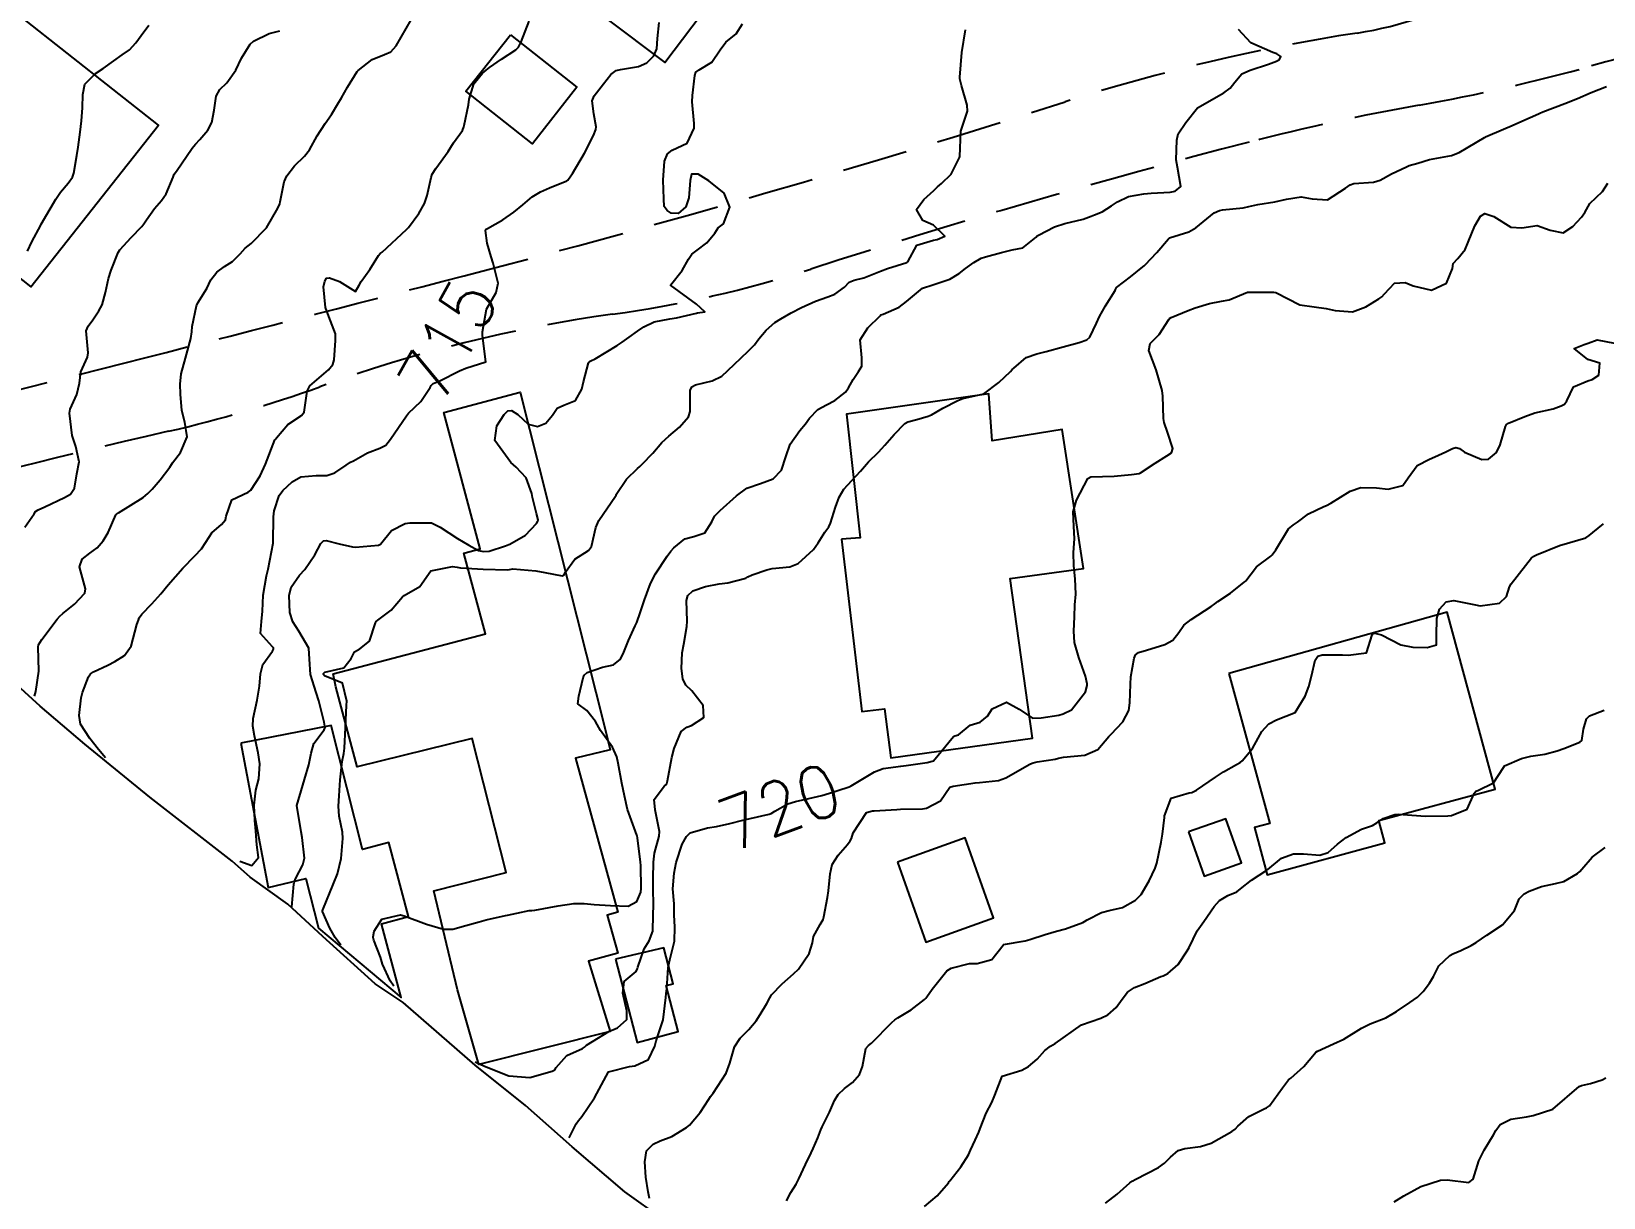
# Model space of a CAD drawing. Header units: metres. Extents: x 298520 to 308411, y 7433745 to 7450750.
# Drawn here: x 301297.3 to 301417.1, y 7442631.5 to 7442720.4 of the extents above; entities that cross this region are included whole.
import ezdxf
from ezdxf.enums import TextEntityAlignment as Align

# ---------------------------------------------------------------- set-up
doc = ezdxf.new("R2010")
doc.units = ezdxf.units.M
doc.header["$LTSCALE"] = 10
doc.linetypes.add('DASHED', pattern=[0.75, 0.5, -0.25])
for name, color, linetype in [('Area', 45, 'Continuous'), ('Cotas', 45, 'Continuous'), ('Curvas de Nivel 1m', 11, 'Continuous'), ('Curvas de Nivel 5m', 15, 'Continuous'), ('Edificações', 30, 'Continuous'), ('Vias Secundárias', 230, 'DASHED')]:
    doc.layers.add(name, color=color, linetype=linetype)
doc.styles.add('Style-STANDARD', font='STANDARD.shx')

msp = doc.modelspace()

# ---------------------------------------------------------------- linework, layer by layer
at = {"layer": 'Area'}
msp.add_polyline3d([(301348.37, 7442627.77, 721.57), (301342.53, 7442631.93, 721.2), (301338.52, 7442635.36, 720.3), (301334.96, 7442638.51, 721.32), (301331.13, 7442641.59, 722.81), (301325.63, 7442646.36, 718.53), (301323.5, 7442647.79, 718.38), (301319.53, 7442651.41, 720.04), (301316.84, 7442653.86, 719.82), (301313.98, 7442655.92, 719.59), (301312.61, 7442657.14, 719.4), (301306.34, 7442662.03, 714.65), (301301.39, 7442666.06, 714.34), (301297.98, 7442668.95, 719.77), (301292.67, 7442673.78, 712.2)], dxfattribs=at)
at = {"layer": 'Curvas de Nivel 1m', "flags": 128}
for points, elevation in [([(301297.01, 7442703.63), (301297.34, 7442704.34), (301298.02, 7442705.62), (301298.03, 7442705.65), (301298.06, 7442705.71), (301299.16, 7442707.6), (301299.53, 7442708.15), (301300.1, 7442708.83), (301300.43, 7442709.27), (301300.55, 7442709.59), (301300.78, 7442710.93), (301300.87, 7442711.58), (301301.03, 7442712.7), (301301.12, 7442713.58), (301301.19, 7442714.57), (301301.22, 7442715.58), (301301.39, 7442716.38), (301302.2, 7442717.18), (301302.78, 7442717.56), (301303.6, 7442718.16), (301304.22, 7442718.6), (301304.77, 7442718.99), (301305.27, 7442719.53), (301305.68, 7442720.09), (301306.25, 7442720.88)], 711), ([(301297.54, 7442669.71), (301297.64, 7442670.08), (301297.86, 7442671.62), (301297.81, 7442673.49), (301297.84, 7442673.62), (301298.11, 7442674.04), (301299.28, 7442675.6), (301299.48, 7442675.82), (301299.71, 7442676.01), (301300.58, 7442676.72), (301301.37, 7442677.57), (301301.42, 7442677.89), (301300.97, 7442679.58), (301301.17, 7442680.16), (301301.76, 7442680.63), (301302.31, 7442681.02), (301302.78, 7442681.56), (301303.15, 7442682.19), (301303.75, 7442683.55), (301303.78, 7442683.58), (301303.8, 7442683.6), (301303.95, 7442683.69), (301305.82, 7442684.87), (301306.18, 7442685.16), (301306.51, 7442685.51), (301307.13, 7442686.21), (301307.85, 7442687.18), (301307.98, 7442687.37), (301308.06, 7442687.5), (301308.67, 7442688.3), (301309.19, 7442689.48), (301309.01, 7442690.61), (301308.78, 7442691.49), (301308.67, 7442692.73), (301308.65, 7442693.49), (301308.72, 7442694.28), (301309.04, 7442695.48), (301309.47, 7442696.99), (301309.54, 7442697.48), (301309.56, 7442697.89), (301309.88, 7442699.47), (301310, 7442699.7), (301310.67, 7442700.8), (301310.98, 7442701.46), (301311.43, 7442702.05), (301312.03, 7442702.46), (301312.64, 7442702.84), (301313.23, 7442703.44), (301313.6, 7442703.88), (301314.05, 7442704.22), (301315.23, 7442705.41), (301316.08, 7442706.91), (301316.23, 7442707.25), (301316.27, 7442707.4), (301316.58, 7442708.92), (301316.78, 7442709.39), (301317.36, 7442710.14), (301318.13, 7442710.88), (301318.51, 7442711.37), (301319.09, 7442712.42), (301319.69, 7442713.36), (301320.17, 7442714.07), (301320.66, 7442714.86), (301320.94, 7442715.34), (301321.4, 7442716.13), (301322.13, 7442717.33), (301322.16, 7442717.37), (301322.2, 7442717.41), (301323.28, 7442718.26), (301324.22, 7442718.64), (301324.7, 7442718.83), (301325.1, 7442719.3), (301326.25, 7442721.28)], 713), ([(301302.95, 7442665.02), (301302.43, 7442665.66), (301301.76, 7442666.49), (301301.06, 7442667.58), (301300.95, 7442668.24), (301301.11, 7442669.58), (301301.2, 7442670.01), (301301.65, 7442671.18), (301301.8, 7442671.42), (301302.05, 7442671.57), (301303.13, 7442672.09), (301303.67, 7442672.36), (301304.39, 7442672.82), (301304.91, 7442673.53), (301305.35, 7442675.18), (301305.46, 7442675.52), (301305.53, 7442675.7), (301305.71, 7442675.96), (301306.49, 7442676.75), (301307.17, 7442677.51), (301307.74, 7442678.2), (301308.84, 7442679.48), (301309.76, 7442680.42), (301310.28, 7442680.95), (301310.61, 7442681.46), (301311.07, 7442682.17), (301311.79, 7442682.8), (301312.09, 7442683.16), (301312.15, 7442683.45), (301312.58, 7442684.68), (301313.82, 7442685.26), (301314.03, 7442685.43), (301314.75, 7442686.51), (301315.14, 7442687.41), (301315.87, 7442689.25), (301315.93, 7442689.34), (301315.99, 7442689.4), (301316.84, 7442690.43), (301317.89, 7442691.12), (301318.1, 7442691.38), (301318.32, 7442692.97), (301318.52, 7442693.37), (301319.94, 7442694.59), (301320.28, 7442695), (301320.37, 7442695.35), (301320.48, 7442696.83), (301320.49, 7442697.34), (301319.98, 7442698.65), (301319.72, 7442699.35), (301319.58, 7442700.93), (301319.66, 7442701.36), (301319.8, 7442701.57), (301320.02, 7442701.62), (301320.78, 7442701.34), (301322.01, 7442700.57), (301322.3, 7442701.04), (301322.45, 7442701.33), (301323.1, 7442702.25), (301323.77, 7442703.31), (301323.9, 7442703.45), (301324.05, 7442703.57), (301325.9, 7442705.28), (301326.06, 7442705.45), (301326.84, 7442706.51), (301327.26, 7442707.27), (301327.48, 7442707.88), (301327.78, 7442709.26), (301327.85, 7442709.52), (301328.12, 7442709.94), (301329.06, 7442711.25), (301329.48, 7442711.9), (301330.16, 7442712.85), (301330.27, 7442713.12), (301330.29, 7442713.23), (301330.61, 7442714.8), (301330.68, 7442715.23), (301331.02, 7442716.39), (301331.69, 7442717.22), (301331.96, 7442717.45), (301332.21, 7442717.65), (301333.14, 7442718.28), (301334.23, 7442719), (301334.34, 7442719.08), (301334.44, 7442719.19), (301334.64, 7442719.59), (301335.24, 7442721.18)], 714), ([(301317.15, 7442653.67), (301317.3, 7442655.38), (301317.33, 7442655.52), (301317.47, 7442655.84), (301318, 7442656.86), (301318.11, 7442657.37), (301317.94, 7442658.94), (301317.87, 7442659.38), (301317.53, 7442661.38), (301318, 7442662.93), (301318.13, 7442663.37), (301318.45, 7442664.49), (301318.62, 7442665.37), (301318.84, 7442666.12), (301319.61, 7442667.16), (301319.68, 7442667.29), (301319.69, 7442667.36), (301319.68, 7442667.43), (301319.62, 7442667.74), (301319.21, 7442669.36), (301319.01, 7442669.99), (301318.57, 7442671.37), (301318.49, 7442672.55), (301318.45, 7442673.37), (301317.7, 7442674.67), (301317.22, 7442675.38), (301317, 7442676.1), (301316.94, 7442677.39), (301317.11, 7442678.02), (301317.75, 7442678.93), (301318.15, 7442679.37), (301318.9, 7442680.49), (301319.37, 7442681.36), (301319.56, 7442681.57), (301319.78, 7442681.59), (301320.76, 7442681.34), (301321.77, 7442681.09), (301322.02, 7442681.08), (301323.77, 7442681.23), (301323.91, 7442681.31), (301324.75, 7442682.34), (301325.8, 7442682.88), (301326.15, 7442682.92), (301327.8, 7442682.92), (301328.45, 7442682.59), (301329.78, 7442681.74), (301330.64, 7442681.23), (301331.38, 7442680.83), (301331.77, 7442680.74), (301332.19, 7442680.78), (301333.45, 7442681.19), (301333.69, 7442681.28), (301333.77, 7442681.31), (301334.96, 7442681.99), (301335.8, 7442682.88), (301335.91, 7442683.05), (301335.92, 7442683.16), (301335.81, 7442683.65), (301335.51, 7442684.86), (301335.45, 7442685.17), (301335.01, 7442686.35), (301334.26, 7442687.18), (301333.85, 7442687.53), (301332.62, 7442689.2), (301332.77, 7442690.32), (301333.33, 7442691.2), (301333.62, 7442691.47), (301333.9, 7442691.49), (301334.39, 7442691.18), (301335.16, 7442690.45), (301335.88, 7442690.28), (301336.51, 7442690.54), (301337.02, 7442691.15), (301337.38, 7442691.67), (301337.9, 7442691.91), (301338.78, 7442692.26), (301339.25, 7442693.13), (301339.38, 7442693.67), (301339.77, 7442695.12), (301339.84, 7442695.22), (301339.94, 7442695.27), (301340.27, 7442695.44), (301341.96, 7442696.44), (301342.34, 7442696.71), (301342.86, 7442697.08), (301343.5, 7442697.55), (301343.98, 7442697.88), (301344.78, 7442698.26), (301345.98, 7442698.48), (301346.47, 7442698.55), (301347.99, 7442698.91), (301348.08, 7442698.93), (301348.63, 7442699.01), (301348, 7442699.6), (301346.01, 7442701.04), (301346.9, 7442702.16), (301347.4, 7442703.03), (301347.65, 7442703.42), (301348.04, 7442703.72), (301348.79, 7442704.27), (301349.41, 7442705.01), (301349.66, 7442705.41), (301350.07, 7442705.73), (301350.55, 7442706.99), (301350.1, 7442708.07), (301348.94, 7442709.01), (301348.12, 7442709.52), (301347.63, 7442709.51), (301347.51, 7442709.03), (301347.42, 7442707.7), (301347.18, 7442707.03), (301346.6, 7442706.51), (301346.08, 7442706.53), (301345.76, 7442706.73), (301345.54, 7442707.05), (301345.5, 7442707.64), (301345.46, 7442709.05), (301345.57, 7442710.49), (301345.79, 7442711.05), (301346.14, 7442711.34), (301347.3, 7442711.87), (301347.83, 7442713.02), (301347.82, 7442713.36), (301347.66, 7442715.03), (301347.7, 7442715.51), (301347.87, 7442717.02), (301347.95, 7442717.28), (301348.21, 7442717.47), (301349.18, 7442718.05), (301349.8, 7442719), (301350.24, 7442719.56), (301351.02, 7442720.21), (301351.51, 7442720.98)], 716), ([(301324.92, 7442647.62), (301324.65, 7442648.02), (301324.07, 7442649.3), (301323.92, 7442649.82), (301323.41, 7442651.13), (301323.35, 7442651.31), (301323.35, 7442651.38), (301323.42, 7442651.81), (301324.01, 7442652.73), (301325.44, 7442653.05), (301325.73, 7442652.98), (301327.43, 7442652.35), (301328.71, 7442651.96), (301329.42, 7442651.96), (301330.41, 7442652.24), (301331.43, 7442652.52), (301331.98, 7442652.66), (301333.44, 7442653), (301333.6, 7442653.03), (301334.31, 7442653.18), (301335.24, 7442653.37), (301335.45, 7442653.39), (301335.69, 7442653.41), (301337.45, 7442653.73), (301338.66, 7442653.92), (301339.45, 7442653.92), (301340.19, 7442653.85), (301341.45, 7442653.76), (301342.8, 7442653.72), (301343.45, 7442654.07), (301343.75, 7442654.77), (301343.78, 7442655.07), (301343.76, 7442656.8), (301343.74, 7442657.07), (301343.51, 7442658.91), (301343.48, 7442659.07), (301343.46, 7442659.13), (301342.74, 7442661.08), (301342.5, 7442662.12), (301342.31, 7442663.08), (301342.04, 7442664.62), (301341.94, 7442665.09), (301341.59, 7442665.82), (301340.68, 7442667.1), (301340.3, 7442667.79), (301339.63, 7442668.62), (301338.96, 7442669.13), (301339.04, 7442669.72), (301339.37, 7442671.12), (301339.45, 7442671.32), (301339.66, 7442671.51), (301340.84, 7442671.92), (301341.67, 7442672.1), (301342.21, 7442672.55), (301342.47, 7442673.08), (301342.82, 7442673.95), (301343.33, 7442675.07), (301343.44, 7442675.34), (301343.71, 7442676.08), (301344.04, 7442677.07), (301344.49, 7442678.31), (301344.88, 7442679.05), (301345.77, 7442680.4), (301346.04, 7442680.77), (301346.28, 7442681.03), (301347.11, 7442681.7), (301347.79, 7442681.89), (301348.63, 7442682.17), (301349.17, 7442683.01), (301349.37, 7442683.44), (301349.81, 7442683.88), (301351.06, 7442684.98), (301351.83, 7442685.57), (301352.87, 7442685.92), (301353.84, 7442686.29), (301354.47, 7442686.94), (301354.82, 7442687.97), (301355.13, 7442688.93), (301355.88, 7442689.98), (301356.31, 7442690.49), (301356.62, 7442690.91), (301357.25, 7442691.56), (301357.91, 7442691.93), (301358.55, 7442692.26), (301359.35, 7442692.89), (301359.59, 7442693.21), (301359.93, 7442693.85), (301360.35, 7442694.46), (301360.6, 7442694.87), (301360.59, 7442695.51), (301360.48, 7442696.87), (301361.05, 7442697.79), (301361.99, 7442698.72), (301362.06, 7442698.78), (301362.24, 7442698.85), (301363.46, 7442699.37), (301364, 7442699.81), (301365.23, 7442700.81), (301366.02, 7442701.08), (301367.3, 7442701.5), (301368.02, 7442701.93), (301368.5, 7442702.31), (301369.13, 7442702.77), (301369.71, 7442703.1), (301370.04, 7442703.21), (301371.26, 7442703.53), (301372.05, 7442703.73), (301372.88, 7442703.89), (301373.88, 7442704.71), (301373.97, 7442704.8), (301374.06, 7442704.86), (301375.28, 7442705.49), (301376.07, 7442705.74), (301377.48, 7442706.07), (301378.08, 7442706.3), (301378.34, 7442706.4), (301378.91, 7442706.65), (301379.63, 7442707.1), (301380.09, 7442707.4), (301380.93, 7442707.8), (301382.1, 7442708.02), (301382.65, 7442708.06), (301384.11, 7442708.14), (301384.48, 7442708.21), (301384.91, 7442708.58), (301384.67, 7442710.04), (301384.56, 7442710.59), (301384.62, 7442712.11), (301384.72, 7442712.58), (301385.29, 7442713.45), (301386.18, 7442714.57), (301388.19, 7442715.72), (301388.67, 7442716.06), (301389.03, 7442716.53), (301389.56, 7442717.17), (301390.21, 7442717.44), (301391.6, 7442717.89), (301392.22, 7442718.13), (301392.45, 7442718.25), (301392.55, 7442718.49), (301392.23, 7442718.69), (301391.93, 7442718.79), (301390.24, 7442719.51), (301389.31, 7442720.53)], 718), ([(301296.8, 7442682.61), (301297.51, 7442683.62), (301297.63, 7442683.79), (301297.81, 7442683.91), (301298.34, 7442684.14), (301299.82, 7442684.85), (301300.28, 7442685.12), (301300.59, 7442685.58), (301300.76, 7442686.66), (301300.94, 7442687.58), (301300.7, 7442688.75), (301300.4, 7442689.58), (301300.2, 7442691.28), (301300.26, 7442691.59), (301300.77, 7442692.72), (301300.97, 7442693.58), (301301.08, 7442694.43), (301301.58, 7442695.57), (301301.63, 7442695.89), (301301.47, 7442697.57), (301301.62, 7442697.93), (301301.98, 7442698.41), (301302.45, 7442699.1), (301302.7, 7442699.56), (301302.95, 7442700.5), (301303.19, 7442701.55), (301303.38, 7442702.19), (301303.92, 7442703.54), (301304.04, 7442703.74), (301304.9, 7442704.69), (301305.71, 7442705.52), (301305.87, 7442705.72), (301306.07, 7442706.02), (301306.69, 7442706.9), (301307.22, 7442707.51), (301307.58, 7442708.02), (301308.11, 7442709.27), (301308.17, 7442709.44), (301308.19, 7442709.5), (301308.37, 7442709.75), (301309.56, 7442711.48), (301309.81, 7442711.8), (301310.14, 7442712.16), (301310.75, 7442712.87), (301311.06, 7442713.46), (301311.23, 7442714.4), (301311.38, 7442715.46), (301311.68, 7442715.97), (301312.19, 7442716.46), (301312.88, 7442717.44), (301313.31, 7442718.34), (301313.99, 7442719.42), (301314.24, 7442719.65), (301315.42, 7442720.23), (301316.24, 7442720.44)], 712), ([(301320.88, 7442650.73), (301320.47, 7442651.31), (301320.05, 7442652.04), (301319.5, 7442653.3), (301319.49, 7442653.36), (301319.51, 7442653.42), (301320.3, 7442655.35), (301320.64, 7442656.18), (301320.91, 7442657.34), (301321.04, 7442658.87), (301321.01, 7442659.34), (301320.77, 7442660.58), (301320.71, 7442661.34), (301320.76, 7442662.13), (301320.84, 7442663.34), (301320.99, 7442664.75), (301321.12, 7442665.34), (301321.18, 7442665.75), (301321.24, 7442667.34), (301321.32, 7442669.03), (301321.34, 7442669.33), (301321.02, 7442670.72), (301319.65, 7442671.27), (301319.58, 7442671.36), (301319.57, 7442671.44), (301319.66, 7442671.56), (301321.11, 7442671.89), (301321.67, 7442672.59), (301321.92, 7442673.09), (301322.33, 7442673.32), (301323.08, 7442673.92), (301323.53, 7442675.31), (301323.59, 7442675.42), (301323.71, 7442675.51), (301324.73, 7442676.28), (301325.59, 7442677.28), (301325.73, 7442677.38), (301326.92, 7442678.09), (301327.75, 7442679.26), (301329.39, 7442679.61), (301329.76, 7442679.56), (301330.02, 7442679.5), (301331.75, 7442679.39), (301333.6, 7442679.34), (301333.75, 7442679.37), (301334, 7442679.43), (301335.75, 7442679.27), (301336.44, 7442679.15), (301337.75, 7442678.89), (301337.91, 7442678.98), (301338, 7442679.14), (301338.73, 7442680.17), (301339.77, 7442680.83), (301340, 7442681.12), (301340.33, 7442682.58), (301340.55, 7442683.11), (301341.82, 7442684.97), (301341.87, 7442685.05), (301341.88, 7442685.09), (301342.67, 7442686.25), (301343.51, 7442687.07), (301343.68, 7442687.23), (301343.85, 7442687.41), (301344.66, 7442688.25), (301345.35, 7442689.05), (301345.88, 7442689.55), (301346.7, 7442690.22), (301347.4, 7442691.02), (301347.51, 7442691.42), (301347.52, 7442693.02), (301347.65, 7442693.3), (301347.93, 7442693.44), (301349.19, 7442693.75), (301349.93, 7442694.12), (301350.86, 7442694.99), (301351.95, 7442696.01), (301352.42, 7442696.5), (301352.76, 7442696.96), (301353.31, 7442697.62), (301353.98, 7442698.19), (301354.44, 7442698.49), (301355.22, 7442698.93), (301356, 7442699.34), (301357.07, 7442699.84), (301358.01, 7442700.15), (301358.55, 7442700.35), (301359.28, 7442700.89), (301359.63, 7442701.27), (301360.02, 7442701.42), (301360.76, 7442701.6), (301362.03, 7442702.11), (301362.56, 7442702.31), (301364.03, 7442702.77), (301364.11, 7442702.83), (301364.79, 7442704.09), (301366.06, 7442704.47), (301366.34, 7442704.52), (301366.92, 7442704.79), (301366.07, 7442705.63), (301365.24, 7442705.98), (301364.78, 7442706.82), (301365.34, 7442707.57), (301366.1, 7442708.27), (301366.36, 7442708.54), (301366.68, 7442708.79), (301367.41, 7442709.5), (301368.05, 7442710.78), (301368.07, 7442710.85), (301368.15, 7442712.78), (301368.65, 7442714.3), (301368.63, 7442714.78), (301368.2, 7442716.28), (301368.08, 7442716.78), (301368.08, 7442716.91), (301368.23, 7442718.78), (301368.51, 7442720.52)], 717), ([(301331.14, 7442641.84), (301331.84, 7442641.52), (301333.7, 7442640.78), (301335.29, 7442640.64), (301336.99, 7442641.14), (301337.2, 7442641.24), (301337.3, 7442641.41), (301338.11, 7442642.33), (301339.32, 7442642.87), (301339.47, 7442642.97), (301339.62, 7442643.12), (301341.33, 7442644.16), (301341.99, 7442644.43), (301342.69, 7442645.08), (301342.7, 7442645.73), (301342.38, 7442647.08), (301342.49, 7442647.97), (301343.39, 7442648.72), (301343.51, 7442648.95), (301343.53, 7442649.07), (301344, 7442650.47), (301344.39, 7442651.06), (301344.68, 7442651.8), (301344.7, 7442653.06), (301344.72, 7442653.79), (301344.71, 7442655.06), (301344.71, 7442655.83), (301344.73, 7442657.06), (301344.8, 7442657.76), (301345.15, 7442659.05), (301345.18, 7442659.39), (301344.86, 7442661.06), (301344.77, 7442661.83), (301345.56, 7442662.88), (301345.66, 7442662.95), (301345.73, 7442663.05), (301345.78, 7442663.26), (301346.13, 7442665.04), (301346.29, 7442665.74), (301346.84, 7442667.03), (301347.27, 7442667.36), (301347.61, 7442667.49), (301348.55, 7442668.08), (301348.52, 7442669.01), (301347.64, 7442670.12), (301347.19, 7442670.56), (301346.96, 7442671.03), (301346.85, 7442671.84), (301346.92, 7442673.03), (301347.04, 7442673.68), (301347.27, 7442675.02), (301347.29, 7442675.44), (301347.25, 7442677.02), (301347.35, 7442677.4), (301347.73, 7442677.74), (301348.68, 7442678.07), (301349.74, 7442678.27), (301350.39, 7442678.35), (301351.75, 7442678.72), (301351.91, 7442678.81), (301352.24, 7442678.97), (301353.36, 7442679.35), (301353.76, 7442679.45), (301355.11, 7442679.59), (301355.76, 7442679.82), (301356.93, 7442680.91), (301357.27, 7442681.41), (301357.79, 7442682.21), (301358.08, 7442682.62), (301358.21, 7442682.9), (301358.59, 7442684.12), (301358.88, 7442684.89), (301359.22, 7442685.49), (301359.84, 7442686.16), (301360.49, 7442686.87), (301361.12, 7442687.59), (301361.87, 7442688.33), (301362.12, 7442688.59), (301362.35, 7442688.85), (301363.06, 7442689.66), (301363.89, 7442690.5), (301364.1, 7442690.62), (301364.8, 7442690.82), (301365.65, 7442691.06), (301365.9, 7442691.17), (301366.77, 7442691.67), (301367.91, 7442692.26), (301368.29, 7442692.4), (301369.91, 7442692.76), (301371.04, 7442693.63), (301371.94, 7442694.48), (301372.06, 7442694.61), (301372.18, 7442694.73), (301373.12, 7442695.54), (301373.95, 7442695.82), (301374.66, 7442696), (301375.96, 7442696.36), (301377.17, 7442696.67), (301377.75, 7442696.88), (301377.97, 7442697.08), (301378.48, 7442698.16), (301378.71, 7442698.65), (301379.17, 7442699.48), (301379.9, 7442700.64), (301379.93, 7442700.72), (301380.02, 7442700.86), (301381.09, 7442701.69), (301382.03, 7442702.44), (301382.12, 7442702.52), (301382.2, 7442702.61), (301383.1, 7442703.55), (301383.98, 7442704.59), (301384.03, 7442704.63), (301384.06, 7442704.65), (301385.53, 7442705.12), (301386.07, 7442705.42), (301387.47, 7442706.55), (301387.87, 7442706.75), (301388.09, 7442706.8), (301389.67, 7442706.95), (301390.09, 7442707.04), (301390.78, 7442707.2), (301392.09, 7442707.41), (301392.96, 7442707.61), (301394.1, 7442707.79), (301394.93, 7442707.62), (301396.09, 7442707.56), (301397.48, 7442708.43), (301397.83, 7442708.7), (301398.11, 7442708.8), (301399.6, 7442708.91), (301400.11, 7442709.06), (301400.98, 7442709.53), (301402.13, 7442710.08), (301402.33, 7442710.16), (301402.99, 7442710.36), (301403.86, 7442710.63), (301404.14, 7442710.69), (301405.54, 7442710.94), (301406.14, 7442711.16), (301408.06, 7442712.3), (301408.12, 7442712.34), (301408.15, 7442712.36), (301409.5, 7442712.95), (301410.17, 7442713.23), (301410.9, 7442713.55), (301412.18, 7442714.12), (301412.28, 7442714.16), (301412.5, 7442714.26), (301414.19, 7442714.89), (301415.14, 7442715.28), (301416.2, 7442715.74), (301417.35, 7442716.19)], 719), ([(301344.42, 7442631.43), (301344.31, 7442631.93), (301344.15, 7442633.06), (301344.05, 7442634.23), (301344.18, 7442635.06), (301344.7, 7442635.58), (301345.23, 7442635.81), (301346.13, 7442636.15), (301347.25, 7442636.85), (301347.35, 7442636.92), (301347.46, 7442637.02), (301348.29, 7442637.99), (301348.95, 7442639), (301349.08, 7442639.2), (301349.28, 7442639.46), (301350.27, 7442640.99), (301350.54, 7442641.75), (301350.89, 7442642.98), (301351.33, 7442643.66), (301351.98, 7442644.32), (301352.54, 7442644.96), (301352.85, 7442645.46), (301353.36, 7442646.3), (301353.59, 7442646.73), (301353.72, 7442646.95), (301354.54, 7442647.78), (301355.39, 7442648.56), (301355.78, 7442648.92), (301356.58, 7442650.09), (301356.85, 7442650.91), (301356.93, 7442651.39), (301357.43, 7442652.32), (301357.65, 7442652.69), (301357.71, 7442652.9), (301357.99, 7442654.36), (301358.07, 7442654.89), (301358.18, 7442656.18), (301358.35, 7442656.89), (301358.79, 7442657.6), (301359.51, 7442658.42), (301359.71, 7442658.68), (301359.81, 7442658.88), (301359.93, 7442659.29), (301360.95, 7442660.86), (301361.42, 7442660.97), (301361.53, 7442660.98), (301363.28, 7442661.08), (301363.54, 7442661.1), (301365.22, 7442661.13), (301365.54, 7442661.17), (301366.6, 7442661.74), (301367.3, 7442662.78), (301367.56, 7442662.87), (301369.23, 7442663.1), (301369.57, 7442663.14), (301371.01, 7442663.3), (301371.57, 7442663.5), (301373.4, 7442664.53), (301373.58, 7442664.61), (301373.66, 7442664.63), (301373.96, 7442664.71), (301375.35, 7442664.92), (301375.59, 7442664.98), (301375.98, 7442665.08), (301377.59, 7442665.23), (301378.6, 7442665.65), (301379.44, 7442666.64), (301379.51, 7442666.73), (301379.61, 7442666.81), (301380.5, 7442667.75), (301380.95, 7442668.63), (301381.04, 7442669.22), (301381.07, 7442670.63), (301381.1, 7442671.19), (301381.36, 7442672.62), (301381.45, 7442672.86), (301381.69, 7442673.04), (301382.3, 7442673.22), (301383.69, 7442673.66), (301384.3, 7442673.98), (301384.76, 7442674.58), (301385.15, 7442675.14), (301385.71, 7442675.57), (301387.24, 7442676.55), (301387.51, 7442676.76), (301387.73, 7442676.93), (301388.7, 7442677.57), (301389.75, 7442678.4), (301389.82, 7442678.46), (301389.87, 7442678.52), (301390.68, 7442679.59), (301391.77, 7442680.39), (301391.89, 7442680.5), (301392.16, 7442680.87), (301393.13, 7442682.48), (301393.5, 7442682.77), (301393.8, 7442682.98), (301394.66, 7442683.61), (301395.82, 7442684.18), (301396.01, 7442684.26), (301396.36, 7442684.44), (301397.83, 7442685.35), (301398.63, 7442685.62), (301399.83, 7442685.61), (301400.72, 7442685.5), (301401.84, 7442685.79), (301402.24, 7442686.37), (301402.93, 7442687.29), (301403.86, 7442687.79), (301404.27, 7442687.95), (301405.11, 7442688.34), (301405.62, 7442688.59), (301405.88, 7442688.68), (301406.15, 7442688.6), (301406.54, 7442688.32), (301407.86, 7442687.77), (301408.38, 7442687.78), (301408.99, 7442688.29), (301409.27, 7442688.89), (301409.66, 7442690.28), (301409.74, 7442690.44), (301409.9, 7442690.53), (301411.13, 7442691.04), (301411.9, 7442691.31), (301413.3, 7442691.63), (301413.91, 7442691.86), (301414.15, 7442691.99), (301414.33, 7442692.23), (301414.84, 7442693.31), (301415.94, 7442693.76), (301416.28, 7442693.86), (301416.79, 7442694.2), (301416.85, 7442695.09), (301415.95, 7442695.39), (301414.91, 7442696.22), (301415.66, 7442696.52), (301415.97, 7442696.63), (301416.66, 7442696.89), (301417.97, 7442696.62)], 721), ([(301354.87, 7442631.24), (301355.19, 7442631.88), (301355.59, 7442632.53), (301355.81, 7442632.92), (301356.31, 7442634.01), (301356.73, 7442634.91), (301356.89, 7442635.24), (301357.24, 7442636.05), (301357.48, 7442636.67), (301357.58, 7442636.9), (301358.14, 7442638.02), (301358.53, 7442638.89), (301358.81, 7442639.35), (301359.28, 7442639.8), (301359.89, 7442640.27), (301360.43, 7442640.87), (301360.66, 7442641.5), (301360.91, 7442642.86), (301361.1, 7442643.08), (301361.33, 7442643.27), (301362.9, 7442644.84), (301363.13, 7442645.05), (301363.35, 7442645.21), (301364.37, 7442645.81), (301365.37, 7442646.59), (301365.48, 7442646.7), (301365.55, 7442646.81), (301365.97, 7442647.39), (301367.08, 7442648.78), (301367.4, 7442648.99), (301368.81, 7442649.35), (301369.4, 7442649.35), (301370.51, 7442649.64), (301371.37, 7442650.74), (301371.39, 7442650.77), (301371.41, 7442650.78), (301373.06, 7442651.07), (301373.42, 7442651.16), (301374.57, 7442651.56), (301375.43, 7442651.8), (301376.13, 7442651.98), (301377.44, 7442652.47), (301377.57, 7442652.53), (301377.79, 7442652.66), (301378.86, 7442653.23), (301379.45, 7442653.37), (301380.47, 7442653.62), (301381.46, 7442654.16), (301381.89, 7442654.61), (301382.51, 7442655.65), (301382.97, 7442656.6), (301383.1, 7442656.99), (301383.43, 7442658.59), (301383.52, 7442659.19), (301383.66, 7442660.46), (301383.67, 7442660.59), (301384.19, 7442661.94), (301385.56, 7442662.35), (301385.75, 7442662.38), (301386.12, 7442662.56), (301387.57, 7442663.55), (301388.16, 7442663.95), (301389.16, 7442664.52), (301389.44, 7442664.67), (301389.59, 7442664.79), (301390.38, 7442665.73), (301390.82, 7442666.51), (301391.09, 7442667.03), (301391.62, 7442667.61), (301392.2, 7442667.92), (301393.63, 7442668.47), (301394.4, 7442669.71), (301394.68, 7442670.46), (301394.88, 7442671.24), (301395.16, 7442672.46), (301395.36, 7442672.77), (301395.68, 7442672.87), (301397.24, 7442672.87), (301397.68, 7442672.85), (301399.07, 7442673.01), (301399.49, 7442674.4), (301399.58, 7442674.52), (301399.7, 7442674.53), (301400.21, 7442674.39), (301401.69, 7442673.62), (301402.6, 7442673.46), (301403.69, 7442673.44), (301404.41, 7442673.63), (301404.4, 7442674.34), (301404.42, 7442675.64), (301404.64, 7442676.34), (301405.15, 7442676.91), (301405.73, 7442677.01), (301407.37, 7442676.67), (301407.73, 7442676.61), (301409.2, 7442676.82), (301409.74, 7442677.31), (301409.97, 7442678.05), (301410.09, 7442678.28), (301411.18, 7442679.67), (301411.65, 7442680.26), (301411.71, 7442680.32), (301411.77, 7442680.37), (301412.02, 7442680.5), (301413.78, 7442681.21), (301414.57, 7442681.43), (301415.79, 7442681.8), (301416.03, 7442681.97), (301416.32, 7442682.2), (301417.14, 7442682.86)], 722), ([(301365.37, 7442630.81), (301366.34, 7442631.64), (301367.2, 7442632.63), (301367.26, 7442632.72), (301367.3, 7442632.78), (301368.14, 7442633.84), (301368.73, 7442634.76), (301368.89, 7442635.1), (301369.24, 7442635.87), (301369.52, 7442636.49), (301369.61, 7442636.76), (301370.08, 7442637.93), (301370.5, 7442638.75), (301370.73, 7442639.3), (301371.29, 7442640.74), (301372.81, 7442641.2), (301373.3, 7442641.48), (301373.96, 7442642.06), (301374.56, 7442642.7), (301374.98, 7442643.04), (301375.33, 7442643.25), (301377.34, 7442644.66), (301378.83, 7442645.17), (301379.35, 7442645.43), (301380, 7442645.99), (301380.45, 7442646.63), (301380.84, 7442647.16), (301381.38, 7442647.51), (301382.18, 7442647.81), (301383.39, 7442648.34), (301383.57, 7442648.41), (301383.93, 7442648.58), (301384.71, 7442649.27), (301385.41, 7442650.31), (301385.55, 7442650.57), (301386.17, 7442651.82), (301386.68, 7442652.55), (301387.45, 7442653.68), (301387.87, 7442654.13), (301388.49, 7442654.53), (301389.18, 7442654.81), (301389.47, 7442655.02), (301390.3, 7442655.69), (301391.48, 7442656.45), (301391.56, 7442656.5), (301392.6, 7442657.38), (301393.5, 7442657.71), (301394.27, 7442657.7), (301395.5, 7442657.6), (301396.14, 7442657.81), (301396.85, 7442658.44), (301397.52, 7442658.94), (301398.68, 7442659.57), (301399.53, 7442659.85), (301399.86, 7442660.06), (301400.34, 7442660.39), (301401.22, 7442660.7), (301401.54, 7442660.72), (301401.87, 7442660.7), (301403.54, 7442660.58), (301405.27, 7442660.6), (301405.54, 7442660.62), (301406.75, 7442661.11), (301407.27, 7442662.31), (301407.39, 7442662.47), (301407.56, 7442662.53), (301408.76, 7442663.1), (301409.5, 7442664.28), (301409.58, 7442664.4), (301410.89, 7442664.97), (301411.59, 7442665.15), (301412.66, 7442665.31), (301413.6, 7442665.54), (301414.1, 7442665.73), (301415.34, 7442666.21), (301415.48, 7442666.33), (301415.62, 7442667.21), (301415.84, 7442667.99), (301416.06, 7442668.21), (301417.19, 7442668.64)], 723), ([(301379.18, 7442631.06), (301380.06, 7442631.76), (301381.02, 7442632.62), (301381.12, 7442632.7), (301381.2, 7442632.75), (301381.48, 7442632.89), (301383.21, 7442633.79), (301383.68, 7442634.12), (301384.13, 7442634.58), (301384.72, 7442635.09), (301385.23, 7442635.23), (301386.41, 7442635.38), (301387.23, 7442635.64), (301388.8, 7442636.53), (301389.05, 7442636.72), (301389.25, 7442636.94), (301390.09, 7442637.69), (301391.27, 7442638.26), (301391.44, 7442638.33), (301391.67, 7442638.49), (301392.67, 7442639.86), (301393.13, 7442640.47), (301393.22, 7442640.55), (301393.29, 7442640.59), (301394.28, 7442641.48), (301395.11, 7442642.45), (301395.2, 7442642.57), (301395.33, 7442642.67), (301396.56, 7442643.21), (301397.33, 7442643.57), (301398.69, 7442644.41), (301399.35, 7442644.75), (301400.53, 7442645.21), (301401.36, 7442645.68), (301402.38, 7442646.36), (301402.96, 7442646.77), (301403.38, 7442647.21), (301403.88, 7442647.85), (301404.17, 7442648.34), (301404.58, 7442649.16), (301405.41, 7442649.94), (301405.66, 7442650.07), (301406.25, 7442650.32), (301407.04, 7442650.7), (301407.42, 7442650.93), (301408.23, 7442651.5), (301409.44, 7442652.28), (301410.34, 7442653.38), (301410.7, 7442654.27), (301411.08, 7442654.65), (301411.47, 7442654.85), (301412.42, 7442655.2), (301413.47, 7442655.43), (301414.1, 7442655.6), (301415.15, 7442656.21), (301415.34, 7442656.36), (301415.49, 7442656.53), (301416.26, 7442657.44), (301417.25, 7442658.19)], 724)]:
    msp.add_lwpolyline(points, dxfattribs=dict(at, elevation=elevation))
at = {"layer": 'Curvas de Nivel 5m', "flags": 128}
for points, elevation in [([(301313.19, 7442657.14), (301314.11, 7442656.8), (301314.62, 7442657.41), (301314.48, 7442658.39), (301314.4, 7442659.42), (301314.34, 7442660.23), (301314.28, 7442661.42), (301314.42, 7442662.55), (301314.63, 7442663.41), (301314.71, 7442664.55), (301314.6, 7442665.41), (301314.32, 7442666.7), (301314.19, 7442667.42), (301314.22, 7442668.02), (301314.51, 7442669.42), (301314.7, 7442670.47), (301314.76, 7442671.41), (301314.94, 7442672.13), (301315.68, 7442673.15), (301315.77, 7442673.31), (301315.76, 7442673.4), (301315.68, 7442673.49), (301314.78, 7442674.5), (301314.84, 7442675.41), (301314.93, 7442676.2), (301314.97, 7442677.41), (301315.23, 7442678.89), (301315.35, 7442679.41), (301315.74, 7442681.37), (301315.74, 7442681.4), (301315.74, 7442681.43), (301315.75, 7442683.4), (301315.81, 7442683.84), (301316.2, 7442685.01), (301316.46, 7442685.39), (301317.17, 7442686.05), (301317.83, 7442686.45), (301319.02, 7442686.55), (301319.83, 7442686.53), (301320.43, 7442686.75), (301321.3, 7442687.34), (301321.63, 7442687.55), (301321.85, 7442687.67), (301322.92, 7442688.26), (301323.86, 7442688.62), (301324.31, 7442688.85), (301324.67, 7442689.3), (301325.89, 7442691.1), (301325.97, 7442691.2), (301326.05, 7442691.28), (301327, 7442692.18), (301327.71, 7442693.26), (301327.78, 7442693.41), (301327.93, 7442693.54), (301328.44, 7442693.76), (301329.94, 7442694.52), (301330.43, 7442694.73), (301331.94, 7442695.21), (301331.68, 7442697.21), (301331.7, 7442697.48), (301331.99, 7442699.21), (301332.72, 7442700.49), (301332.89, 7442701.2), (301332.51, 7442702.73), (301332.35, 7442703.21), (301332.05, 7442704.24), (301331.91, 7442705.21), (301331.97, 7442705.31), (301332.06, 7442705.37), (301333.23, 7442706.04), (301334.08, 7442706.61), (301334.77, 7442707.18), (301335.48, 7442707.79), (301336.1, 7442708.17), (301336.8, 7442708.46), (301338.11, 7442709), (301338.19, 7442709.06), (301338.25, 7442709.14), (301338.55, 7442709.57), (301339.47, 7442711.12), (301340.15, 7442712.45), (301340.34, 7442712.92), (301340.36, 7442713.11), (301340.17, 7442714.11), (301340.05, 7442715.11), (301340.19, 7442715.48), (301340.9, 7442716.4), (301341.48, 7442717.1), (301341.88, 7442717.42), (301342.21, 7442717.5), (301343.57, 7442717.72), (301344.22, 7442718), (301344.76, 7442718.53), (301344.98, 7442719.06), (301345.02, 7442719.84), (301345.16, 7442721.06)], 715), ([(301338.3, 7442636.06), (301338.82, 7442637.12), (301339, 7442637.38), (301339.26, 7442637.69), (301340.22, 7442639.11), (301341.29, 7442641.09), (301342.89, 7442641.49), (301343.3, 7442641.55), (301344.35, 7442642.02), (301344.83, 7442643.05), (301344.93, 7442643.45), (301345.34, 7442644.67), (301345.45, 7442645.05), (301345.67, 7442646.74), (301345.7, 7442647.05), (301345.73, 7442647.4), (301345.83, 7442649.04), (301345.96, 7442649.61), (301346.33, 7442651.04), (301346.35, 7442652.12), (301346.3, 7442653.04), (301346.29, 7442653.88), (301346.2, 7442655.04), (301346.29, 7442656.23), (301346.46, 7442657.04), (301346.91, 7442658.43), (301347.23, 7442659.02), (301347.52, 7442659.29), (301348.85, 7442659.68), (301349.52, 7442659.79), (301350.54, 7442660), (301351.53, 7442660.26), (301352.1, 7442660.39), (301353.53, 7442660.72), (301353.7, 7442660.78), (301353.98, 7442660.95), (301354.96, 7442661.52), (301355.54, 7442661.69), (301356.55, 7442661.91), (301357.55, 7442662.15), (301358.13, 7442662.32), (301359.56, 7442662.77), (301359.64, 7442662.8), (301359.79, 7442662.88), (301361.57, 7442663.96), (301362.22, 7442664.2), (301363.58, 7442664.39), (301363.97, 7442664.43), (301365.58, 7442664.67), (301366.07, 7442664.8), (301367.6, 7442666.64), (301367.7, 7442666.69), (301367.97, 7442666.78), (301368.86, 7442667.52), (301369.62, 7442667.73), (301370.19, 7442668.19), (301370.54, 7442668.75), (301371.64, 7442669.26), (301372.59, 7442668.72), (301373.62, 7442668.04), (301374.27, 7442668.06), (301375.63, 7442668.27), (301375.96, 7442668.36), (301376.59, 7442668.68), (301377.65, 7442670.06), (301377.77, 7442670.54), (301377.77, 7442670.66), (301377.66, 7442671.25), (301377.15, 7442672.67), (301376.82, 7442673.8), (301376.77, 7442674.67), (301376.8, 7442675.76), (301376.85, 7442676.67), (301376.91, 7442677.5), (301376.87, 7442678.67), (301376.75, 7442679.66), (301376.73, 7442680.68), (301376.82, 7442681.71), (301376.77, 7442682.68), (301376.71, 7442683.77), (301376.96, 7442684.67), (301377.84, 7442686.32), (301378.06, 7442686.44), (301379.84, 7442686.48), (301381.16, 7442686.62), (301381.75, 7442686.7), (301381.84, 7442686.75), (301382.97, 7442687.49), (301383.86, 7442688.03), (301384.2, 7442688.26), (301384.32, 7442688.59), (301383.89, 7442689.85), (301383.64, 7442690.59), (301383.6, 7442690.89), (301383.55, 7442692.59), (301383.5, 7442693.02), (301383.04, 7442694.6), (301382.48, 7442696.08), (301382.58, 7442696.6), (301383.27, 7442697.3), (301383.99, 7442698.42), (301384.06, 7442698.52), (301384.19, 7442698.59), (301385.47, 7442699.11), (301386, 7442699.32), (301387.11, 7442699.66), (301388.01, 7442699.83), (301388.6, 7442699.94), (301390.01, 7442700.52), (301392.01, 7442700.52), (301392.16, 7442700.49), (301394, 7442699.54), (301395.07, 7442699.39), (301396, 7442699.26), (301396.67, 7442699.11), (301398, 7442699.02), (301399.03, 7442699.39), (301400.01, 7442700.01), (301400.24, 7442700.17), (301400.44, 7442700.4), (301401.21, 7442701.2), (301402.02, 7442701.26), (301402.63, 7442700.99), (301404.02, 7442700.66), (301405.16, 7442701.2), (301405.62, 7442702.33), (301405.68, 7442702.7), (301406.04, 7442703.07), (301406.6, 7442703.77), (301406.81, 7442704.32), (301407.32, 7442705.56), (301407.75, 7442706.3), (301408.08, 7442706.51), (301408.77, 7442706.29), (301410.07, 7442705.48), (301410.91, 7442705.43), (301412.08, 7442705.6), (301413.07, 7442705.24), (301414.07, 7442705.05), (301414.79, 7442705.51), (301415.46, 7442706.22), (301415.71, 7442706.59), (301416.09, 7442707.27), (301417.06, 7442708.2), (301417.47, 7442708.83)], 720), ([(301401.18, 7442631.16), (301401.92, 7442631.64), (301403.2, 7442632.35), (301404.72, 7442632.83), (301405.21, 7442632.85), (301406.87, 7442632.65), (301407.21, 7442632.9), (301407.64, 7442634.3), (301408.03, 7442635.1), (301408.75, 7442636.29), (301408.92, 7442636.61), (301409.25, 7442637.07), (301410.06, 7442637.47), (301411.26, 7442637.66), (301411.77, 7442637.75), (301413.27, 7442638.24), (301415.29, 7442639.96), (301415.46, 7442640.04), (301416.14, 7442640.2), (301417.02, 7442640.47), (301417.3, 7442640.62)], 725)]:
    msp.add_lwpolyline(points, dxfattribs=dict(at, elevation=elevation))
at = {"layer": 'Edificações'}
for points in [[(301343.37, 7442733.44), (301336.48, 7442724.89), (301345.58, 7442718.03), (301350.33, 7442724.33), (301352.25, 7442722.88), (301353.65, 7442724.93), (301351.92, 7442726.1), (301352.33, 7442726.7), (301350.98, 7442727.61), (301351.79, 7442728.58), (301349.38, 7442730.57), (301348.48, 7442729.48)], [(301293.04, 7442724.24), (301288.25, 7442718.06), (301293.39, 7442714.14), (301288.56, 7442707.79), (301297.25, 7442700.92), (301306.99, 7442713.24)], [(301333.83, 7442720.14), (301338.89, 7442716.14), (301335.49, 7442711.83), (301330.42, 7442715.84)], [(301320.31, 7442671.41), (301331.91, 7442674.47), (301330.26, 7442680.62), (301331.52, 7442680.96), (301328.73, 7442691.33), (301334.57, 7442692.9), (301341.04, 7442667.2), (301341.42, 7442665.64), (301338.77, 7442664.98), (301342, 7442653.26), (301341.19, 7442653.03), (301342, 7442650.12), (301339.77, 7442649.51), (301341.42, 7442644.16), (301331.41, 7442641.63), (301329.78, 7442647.34), (301327.98, 7442654.87), (301333.49, 7442656.28), (301330.89, 7442666.5), (301322.14, 7442664.32), (301320.52, 7442670.43)], [(301359.05, 7442681.68), (301360.6, 7442668.55), (301362.34, 7442668.75), (301362.82, 7442665.01), (301373.6, 7442666.51), (301371.92, 7442678.69), (301377.49, 7442679.46), (301375.86, 7442690.04), (301370.53, 7442689.17), (301370.29, 7442692.76), (301359.44, 7442691.22), (301360.47, 7442681.78)], [(301388.58, 7442671.45), (301391.69, 7442660.01), (301390.54, 7442659.7), (301391.51, 7442656.1), (301400.47, 7442658.55), (301400.01, 7442660.25), (301408.87, 7442662.64), (301405.23, 7442676.13)], [(301313.27, 7442666.13), (301315.34, 7442655.14), (301318.23, 7442655.82), (301319.19, 7442652.04), (301325.49, 7442646.75), (301323.98, 7442652.36), (301326.04, 7442652.92), (301324.56, 7442658.57), (301322.53, 7442658.03), (301320.16, 7442667.48)], [(301385.49, 7442659.37), (301386.69, 7442655.99), (301389.54, 7442657.01), (301388.34, 7442660.38)], [(301363.32, 7442657.07), (301365.49, 7442650.97), (301370.65, 7442652.81), (301368.48, 7442658.91)], [(301341.82, 7442649.67), (301343.47, 7442643.33), (301346.6, 7442644.15), (301345.69, 7442647.66), (301345.69, 7442647.66), (301346.23, 7442647.8), (301345.51, 7442650.53)]]:
    msp.add_lwpolyline(points, close=True, dxfattribs=at)
at = {"layer": 'Vias Secundárias'}
for points in [[(301465.55, 7442973.32, 0), (301478.59, 7442967.28, -0.011668)], [(301286.4, 7442690.54), (301304.34, 7442695.1, 0.00115), (301330.3, 7442701.77, 0.013999), (301376.1, 7442715.02, -0.039145), (301398.36, 7442720.27, 0.089471), (301407.98, 7442723.59, 0.318952), (301411.4, 7442730.79, 0.146741), (301405.06, 7442743.41, 0.044961), (301397.66, 7442749.95), (301356.88, 7442784.18), (301350.05, 7442789.56, 0.002704), (301339.14, 7442798.04, 0.047734), (301332.62, 7442802.13, -0.053992), (301327.08, 7442805.71, -0.015181), (301316.37, 7442814.93, 0.047014), (301304.24, 7442824.11, -0.030471), (301292.61, 7442832.32, 0.002991)]]:
    msp.add_lwpolyline(points, format="xyb", dxfattribs=at)
at = {"layer": 'Vias Secundárias', "elevation": 697.38}
msp.add_lwpolyline([(301296.1, 7442837.07, -0.035453), (301316.54, 7442820.01), (301355.98, 7442789.61), (301408.82, 7442748.93), (301414.56, 7442743.49), (301425.44, 7442736.57, 0.042069), (301434.53, 7442731.82, 0.195313), (301438.4, 7442731.77, -0.020573), (301444.44, 7442733.85, -0.015912), (301453.64, 7442736.29, -0.015586), (301476.58, 7442740.85, -0.005741), (301485.1, 7442742.17), (301487.46, 7442735.55), (301462.51, 7442729.52), (301433.73, 7442722.38, 0.007082), (301416.22, 7442717.76, -0.023813), (301403.08, 7442714.77, 0.01902), (301390.12, 7442711.95, 0.014671), (301356.72, 7442702.28, -0.043473), (301341.59, 7442698.83, 0.052608), (301319.3, 7442693.31, -0.030434), (301307.76, 7442689.91, 0.010626), (301280.74, 7442683.09)], format="xyb", dxfattribs=at)

# ---------------------------------------------------------------- texts
at = {"layer": 'Cotas', "style": 'Style-STANDARD'}
for s, rotation, p in [('715', 61.0065, (301329.06, 7442696.88, 715)), ('720', 20.3409, (301354.33, 7442661.28, 720))]:
    msp.add_text(s, height=4, rotation=rotation, dxfattribs=at).set_placement(p, align=Align.MIDDLE_CENTER)

doc.saveas('drawing.dxf')
